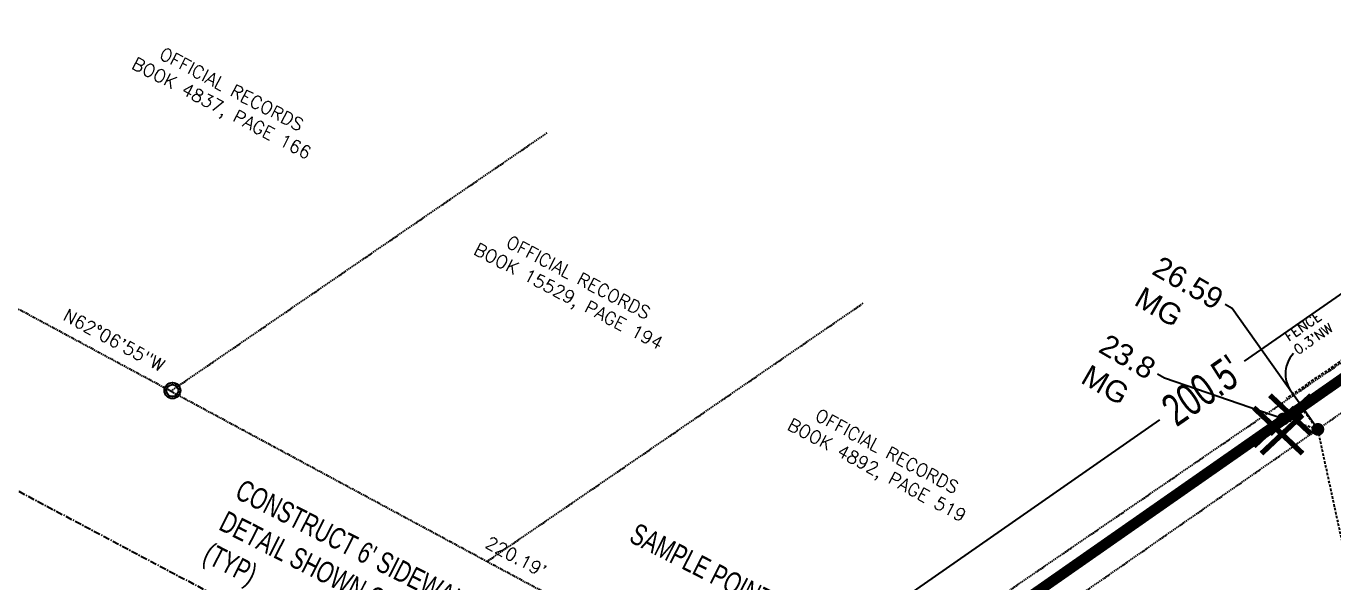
# Model space of a CAD drawing. Header units: feet. Extents: x 432364 to 434141, y 2201175 to 2201923.
# Drawn here: x 432491.5 to 432737, y 2201570.9 to 2201675.2 of the extents above; entities that cross this region are included whole.
import ezdxf
from ezdxf import colors
from ezdxf.entities.mleader import LeaderData, LeaderLine
from ezdxf.math import Vec2, Vec3

# ---------------------------------------------------------------- set-up
doc = ezdxf.new("R2010")
doc.units = ezdxf.units.FT
doc.header["$MEASUREMENT"] = 0
for name, pattern in [('BASE - SURVEY$0$DASHED', [0.75, 0.5, -0.25]), ('CENTER', [2, 1.25, -0.25, 0.25, -0.25]), ('DASHED', [0.75, 0.5, -0.25]), ('DASHED2', [0.375, 0.25, -0.125])]:
    doc.linetypes.add(name, pattern=pattern)
for name, color, linetype in [('BASE - SURVEY$0$MONUMENTATION', 8, 'Continuous'), ('BASE - SURVEY$0$SAVED OBJECTS', 8, 'Continuous'), ('PR-DIVIDES-MAJOR', 3, 'DASHED'), ('PR-DIVIDES-MINOR', 3, 'DASHED'), ('PR-DIVIDES-PRE', 3, 'DASHED'), ('PR-GRADING-TXT', 131, 'Continuous'), ('PR-LOT', 2, 'Continuous'), ('PR-SITE-TEXT', 4, 'Continuous'), ('PR-SITE-TXT', 131, 'Continuous'), ('PR-WATER-TXT', 4, 'Continuous'), ('SETBACK LINE', 6, 'DASHED2'), ('V-ROAD-CNTR', 8, 'CENTER'), ('X-SURVEY', 7, 'Continuous'), ('X-TEXT', 4, 'Continuous')]:
    doc.layers.add(name, color=color, linetype=linetype)
doc.layers.add('PR-EC SILT FENCE', color=140, linetype='SF', lineweight=25)
doc.styles.add('ARIAL', font='arial.ttf')
doc.styles.add('AVA', font='arial.ttf', dxfattribs={"width": 0.7})
doc.styles.add('BASE - SURVEY$0$L100', font='simplex', dxfattribs={"height": 2})
doc.styles.add('BASE - SURVEY$0$L80', font='simplex', dxfattribs={"height": 1.6})
doc.styles.add('BASE - SURVEY$0$ROMANS', font='ROMANS.SHX', dxfattribs={"height": 0.0667})
doc.linetypes.add('SF', pattern='A,0.34,-0.06,[2,LTYPE,S=1,R=0,X=0,Y=0],-0.06', length=0.46)
doc.dimstyles.new('AVA', dxfattribs={"dimtxt": 0.1, "dimasz": 0.1, "dimexe": 0.1, "dimexo": 0.1, "dimgap": 0.05, "dimtad": 0, "dimrnd": 0.5, "dimzin": 12, "dimdsep": 46, "dimtxsty": 'AVA', "dimcen": 0, "dimadec": 0, "dimazin": 0, "dimtfac": 1, "dimtofl": 0, "dimtmove": 0, "dimatfit": 3, "dimfxl": 1, "dimtolj": 1, "dimtzin": 0, "dimarcsym": 1})

# ---------------------------------------------------------------- blocks, each defined once
blk = doc.blocks.new('BASE - SURVEY$0$A$C523B294B')
at = {"layer": 'BASE - SURVEY$0$MONUMENTATION'}
for radius in [1, 0.75]:
    blk.add_circle((0, 0), radius, dxfattribs=at)
blk = doc.blocks.new('BASE - SURVEY')
at = {"layer": 'BASE - SURVEY$0$SAVED OBJECTS', "linetype": 'BASE - SURVEY$0$DASHED'}
blk.add_line((433145.07, 2201891.66), (432728.22, 2201605.31), dxfattribs=at)
at = {"layer": 'BASE - SURVEY$0$SAVED OBJECTS', "linetype": 'BASE - SURVEY$0$DASHED', "ltscale": 0.5}
for p, q in [((432518.63, 2201606.69), (432589.37, 2201655.2)), ((432518.63, 2201606.69), (432443.61, 2201647.06)), ((432578.05, 2201574.7), (432648.78, 2201623.21)), ((432578.05, 2201574.7), (432518.61, 2201606.68)), ((432637.49, 2201542.71), (432578.05, 2201574.7))]:
    blk.add_line(p, q, dxfattribs=at)
blk.add_lwpolyline([(433061.98, 2201314.26), (432637.49, 2201542.71), (433022.59, 2201806.81), (433145.63, 2201891.2), (433447.73, 2201525.99), (433251.69, 2201412.69)], dxfattribs=at)
at = {"layer": 'BASE - SURVEY$0$SAVED OBJECTS', "ltscale": 0.5}
blk.add_arc((432733.72, 2201609.96), 5.63, 137.3348, 222.9079, dxfattribs=at)
at = {"layer": 'BASE - SURVEY$0$SAVED OBJECTS', "ltscale": 0.5, "xscale": 1.5, "yscale": 1.5, "zscale": 1.5, "rotation": 359.5969001780948}
blk.add_blockref('BASE - SURVEY$0$A$C523B294B', (432518.94, 2201606.81), dxfattribs=at)
at = {"layer": 'BASE - SURVEY$0$SAVED OBJECTS', "linetype": 'Continuous', "lineweight": -3, "char_height": 2.4, "attachment_point": 2}
for s, insert, width, rotation, style in [('OFFICIAL RECORDS\\PBOOK 4837, PAGE 166', (432530.61, 2201664.45), 53.6892, 332.4554, 'BASE - SURVEY$0$L80'), ('OFFICIAL RECORDS\\PBOOK 15529, PAGE 194', (432595.78, 2201629.11), 53.6892, 332.5308, 'BASE - SURVEY$0$L80'), ('N62°06\'55"W                                          220.19\'', (432544.41, 2201598), 186.091, 331.7122, 'BASE - SURVEY$0$L100'), ('OFFICIAL RECORDS\\PBOOK 4892, PAGE 519', (432653.79, 2201596.47), 53.6892, 331.8936, 'BASE - SURVEY$0$L80')]:
    blk.add_mtext(s, dxfattribs=dict(at, insert=insert, width=width, rotation=rotation, style=style))
at = {"layer": 'BASE - SURVEY$0$SAVED OBJECTS', "ltscale": 0.5, "insert": (432727.71, 2201617.46), "char_height": 1.805, "width": 10.4304, "attachment_point": 1, "rotation": 34.6017, "style": 'BASE - SURVEY$0$ROMANS'}
blk.add_mtext("FENCE\\P0.3'NW", dxfattribs=at)
blk = doc.blocks.new('_Dot')
at = {"color": 0, "linetype": 'ByBlock', "lineweight": -2}
blk.add_line((-0.5, 0), (-1, 0), dxfattribs=at)
at = {"color": 0, "linetype": 'ByBlock', "const_width": 0.5}
blk.add_lwpolyline([(-0.25, 0, 1), (0.25, 0, 1)], format="xyb", close=True, dxfattribs=at)
blk = doc.blocks.new('*D149')
at = {"layer": 'Defpoints', "color": 0, "transparency": 16777216}
for p in [(432794.27, 2201663.75), (432801.91, 2201652.77), (432637.47, 2201538.37, 23.9)]:
    blk.add_point(p, dxfattribs=at)
at = {"layer": 'PR-SITE-TXT', "color": 0, "lineweight": -2, "transparency": 16777216}
for p, q in [((432799.63, 2201656.05), (432791.99, 2201667.03)), ((432790.99, 2201661.47), (432720.36, 2201612.33)), ((432633.11, 2201551.64), (432704.47, 2201601.28)), ((432635.19, 2201541.65), (432627.55, 2201552.63))]:
    blk.add_line(p, q, dxfattribs=at)
at = {"layer": 'PR-SITE-TXT', "color": 0, "transparency": 16777216}
for points in [[(432790.61, 2201662.01), (432791.37, 2201660.92), (432794.27, 2201663.75)], [(432632.73, 2201552.18), (432633.5, 2201551.09), (432629.83, 2201549.35)]]:
    blk.add_solid(points, dxfattribs=at)
at = {"layer": 'PR-SITE-TXT', "color": 0, "transparency": 16777216, "insert": (432712.42, 2201606.81), "char_height": 6, "attachment_point": 5, "rotation": 34.8252, "style": 'AVA'}
blk.add_mtext("\\A1;200.5'", dxfattribs=at)

msp = doc.modelspace()

# ---------------------------------------------------------------- linework, layer by layer
at = {"layer": 'PR-DIVIDES-MINOR'}
msp.add_lwpolyline([(432730.921, 2201603.732), (432985.654, 2201780.687), (433308.325, 2201445.438), (433252.433, 2201412.479), (433244.207, 2201418.474), (433117.058, 2201344.215), (433108.753, 2201352.867), (433048.91, 2201369.84), (433000.506, 2201401.125), (432948.946, 2201430.213), (432897.41, 2201459.316), (432845.98, 2201488.495), (432792.62, 2201516.329), (432745.275, 2201548.35), (432734.185, 2201599.521), (432730.921, 2201603.732)], dxfattribs=at)
at = {"layer": 'PR-LOT'}
msp.add_line((432637.378, 2201538.216), (432771.175, 2201631.366), dxfattribs=at)
at = {"layer": 'SETBACK LINE'}
for p, q in [((432660.816, 2201548.441), (432798.68, 2201644.423)), ((432657.959, 2201552.545), (432764.057, 2201626.411))]:
    msp.add_line(p, q, dxfattribs=at)
at = {"layer": 'V-ROAD-CNTR'}
msp.add_line((432424.646, 2201622.496), (433051.572, 2201290.769), dxfattribs=at)

# ---------------------------------------------------------------- next in the draw order: leaders
at = {"layer": 'PR-GRADING-TXT'}
ml = msp.add_multileader_mtext('Standard', dxfattribs=at)
ml.set_content('23.8\\PMG', color=4, style='ARIAL')
ml.set_leader_properties(color=256, linetype='ByLayer', lineweight=-1)
ml.set_arrow_properties(name='DOT')
ml.build(insert=Vec2(0, 0))
ml.multileader.update_dxf_attribs({"dogleg_length": 0.05, "arrow_head_size": 2.4})
ctx = ml.context
ctx.base_point, ctx.arrow_head_size, ctx.landing_gap_size, ctx.plane_origin, ctx.plane_x_axis, ctx.plane_y_axis = Vec3(432692.405, 2201616.624, 26.377), 2.4, 1.5, Vec3(432592.432, 2201550.277, 26.377), Vec3(0.8660254, -0.5), Vec3(0.5, 0.8660254)
notes = []
notes.append((ctx, [(1, (1, 1, 0), (432705.366, 2201609.14, 26.377), (-0.8660254, 0.5), 1.5, [(0, [(432727.662, 2201601.459, 26.377)], 0, [])])]))
ctx.mtext.insert, ctx.mtext.text_direction, ctx.mtext.rotation, ctx.mtext.width = Vec3(432694.721, 2201617.635, 26.377), Vec3(0.8660254, -0.5), 5.7595865, 11.87517
ctx.mtext.has_bg_fill, ctx.mtext.bg_color, ctx.mtext.bg_scale_factor, ctx.mtext.bg_transparency, ctx.mtext.use_window_bg_color = 1, -1027028792, 1.5, 0, 1
for ctx, leaders in notes:
    for number, flags, end, landing, length, lines in leaders:
        leader = LeaderData()
        leader.index, (leader.has_last_leader_line, leader.has_dogleg_vector, leader.attachment_direction) = number, flags
        leader.last_leader_point, leader.dogleg_vector, leader.dogleg_length = Vec3(end), Vec3(landing), length
        for number, points, colour, breaks in lines:
            line = LeaderLine()
            line.index, line.vertices, line.color, line.breaks = number, Vec3.list(points), colors.encode_raw_color(colour), breaks
            leader.lines.append(line)
        ctx.leaders.append(leader)

# ---------------------------------------------------------------- next in the draw order: linework, layer by layer
at = {"layer": 'PR-DIVIDES-MAJOR', "const_width": 2}
msp.add_lwpolyline([(433244.207, 2201418.474), (433252.433, 2201412.479), (433447.351, 2201527.362), (433142.489, 2201890.73), (432637.471, 2201538.369), (433063.722, 2201312.621)], close=True, dxfattribs=at)
at = {"layer": 'PR-DIVIDES-MINOR'}
msp.add_lwpolyline([(433117.058, 2201344.215), (433108.753, 2201352.867), (433048.91, 2201369.84), (433000.506, 2201401.125), (432948.946, 2201430.213), (432897.41, 2201459.316), (432845.98, 2201488.495), (432792.62, 2201516.329), (432745.275, 2201548.35), (432734.185, 2201599.521), (432727.662, 2201601.459), (432637.471, 2201538.369), (433063.722, 2201312.621)], close=True, dxfattribs=at)
at = {"layer": 'PR-DIVIDES-PRE', "elevation": -4.805}
msp.add_lwpolyline([(433129.255, 2201351.373), (433063.722, 2201312.621), (432637.471, 2201538.369), (432914.663, 2201731.264), (432926.228, 2201710.761), (432951.434, 2201621.339), (432867, 2201564.879), (432891.484, 2201527.935), (433035.395, 2201494.608)], close=True, dxfattribs=at)

# ---------------------------------------------------------------- next in the draw order: dimensions: what is measured, and where the dimension line sits
at = {"layer": 'PR-SITE-TXT'}
dim = msp.add_linear_dim(base=(432794.274, 2201663.75), p1=(432637.471, 2201538.369, 23.9), p2=(432801.915, 2201652.767), angle=34.82522, dimstyle='AVA', override={"dimscale": 40, "dimtxt": 0.15, "dimpost": "'", "dimtix": 0, "dimtofl": 0, "dimtmove": 0, "dimatfit": 3}, dxfattribs=at)
dim.commit()
dim.dimension.update_dxf_attribs({"geometry": '*D149', "text_midpoint": (432712.419, 2201606.806), "dimtype": 161})

# ---------------------------------------------------------------- next in the draw order: leaders
at = {"layer": 'PR-GRADING-TXT'}
ml = msp.add_multileader_mtext('Standard', dxfattribs=at)
ml.set_content('26.59\\PMG', color=4, style='ARIAL')
ml.set_leader_properties(color=256, linetype='ByLayer', lineweight=-1)
ml.set_arrow_properties(name='DOT')
ml.build(insert=Vec2(0, 0))
ml.multileader.update_dxf_attribs({"dogleg_length": 0.05, "arrow_head_size": 2.4})
ctx = ml.context
ctx.base_point, ctx.arrow_head_size, ctx.landing_gap_size, ctx.plane_origin, ctx.plane_x_axis, ctx.plane_y_axis = Vec3(432702.437, 2201631.259, 26.377), 2.4, 1.5, Vec3(432598.955, 2201548.339, 26.377), Vec3(0.8660254, -0.5), Vec3(0.5, 0.8660254)
notes = []
notes.append((ctx, [(1, (1, 1, 0), (432718.09, 2201622.222, 26.377), (-0.8660254, 0.5), 1.5, [(0, [(432734.185, 2201599.521, 26.377)], 0, [])])]))
ctx.mtext.insert, ctx.mtext.text_direction, ctx.mtext.rotation, ctx.mtext.width = Vec3(432704.753, 2201632.27, 26.377), Vec3(0.8660254, -0.5), 5.7595865, 11.87517
ctx.mtext.has_bg_fill, ctx.mtext.bg_color, ctx.mtext.bg_scale_factor, ctx.mtext.bg_transparency, ctx.mtext.use_window_bg_color = 1, -1027028792, 1.5, 0, 1
for ctx, leaders in notes:
    for number, flags, end, landing, length, lines in leaders:
        leader = LeaderData()
        leader.index, (leader.has_last_leader_line, leader.has_dogleg_vector, leader.attachment_direction) = number, flags
        leader.last_leader_point, leader.dogleg_vector, leader.dogleg_length = Vec3(end), Vec3(landing), length
        for number, points, colour, breaks in lines:
            line = LeaderLine()
            line.index, line.vertices, line.color, line.breaks = number, Vec3.list(points), colors.encode_raw_color(colour), breaks
            leader.lines.append(line)
        ctx.leaders.append(leader)

# ---------------------------------------------------------------- next in the draw order: linework, layer by layer
at = {"layer": 'PR-DIVIDES-MINOR'}
msp.add_lwpolyline([(432727.662, 2201601.459), (432985.654, 2201780.687), (433308.325, 2201445.438), (433252.491, 2201412.514), (433244.207, 2201418.474), (433117.058, 2201344.215), (433108.899, 2201352.714), (433048.91, 2201369.84), (433000.506, 2201401.125), (432845.98, 2201488.495), (432792.62, 2201516.329), (432745.275, 2201548.35), (432734.185, 2201599.521), (432727.662, 2201601.459)], dxfattribs=at)
at = {"layer": 'PR-EC SILT FENCE'}
msp.add_lwpolyline([(433405.39, 2201502.635), (433395.212, 2201513.561), (433354.511, 2201493.08), (433310.702, 2201487.155), (433276.431, 2201540.385), (433239.323, 2201609.168), (433189.28, 2201687.681), (433162.115, 2201720.123), (433104.731, 2201745.821), (433077.432, 2201766.229), (433011.802, 2201753.494), (432979.569, 2201753.218), (432944.279, 2201722.76), (432913.53, 2201702.301), (432880.241, 2201708.045), (432637.471, 2201538.369), (433063.722, 2201312.621), (433244.207, 2201418.474), (433252.415, 2201412.492), (433405.39, 2201502.635)], dxfattribs=at)
at = {"layer": 'X-TEXT', "const_width": 1, "elevation": -4.805, "flags": 128}
for points in [[(432729.858, 2201603.604), (432722.134, 2201596.341)], [(432722.134, 2201603.604), (432729.858, 2201596.341)], [(432731.306, 2201602.242), (432723.583, 2201594.978)], [(432723.583, 2201602.242), (432731.306, 2201594.978)]]:
    msp.add_lwpolyline(points, dxfattribs=at)
at = {"layer": 'X-TEXT', "const_width": 1, "flags": 128}
for points in [[(432732.9, 2201605.918), (432725.177, 2201598.655)], [(432725.177, 2201605.918), (432732.9, 2201598.655)]]:
    msp.add_lwpolyline(points, dxfattribs=at)

# ---------------------------------------------------------------- next in the draw order: leaders
at = {"layer": 'PR-WATER-TXT'}
ml = msp.add_multileader_mtext('Standard', dxfattribs=at)
ml.set_content('SAMPLE POINT', color=4, style='AVA')
ml.set_leader_properties(color=256, linetype='ByLayer', lineweight=-1)
ml.set_arrow_properties(name='DOT')
ml.build(insert=Vec2(0, 0))
ml.multileader.update_dxf_attribs({"dogleg_length": 1.5, "arrow_head_size": 2.4})
ctx = ml.context
ctx.base_point, ctx.arrow_head_size, ctx.landing_gap_size, ctx.plane_origin, ctx.plane_x_axis, ctx.plane_y_axis = Vec3(432604.084, 2201580.962), 2.4, 1.5, Vec3(432605.88, 2201519.06), Vec3(0.8910065, -0.4539905), Vec3(0.4539905, 0.8910065)
notes = []
notes.append((ctx, [(0, (1, 1, 0), (432633.626, 2201565.91), (-0.8910065, 0.4539905), 1.5, [(0, [(432645.615, 2201532.392)], 0, [])])]))
ctx.mtext.insert, ctx.mtext.text_direction, ctx.mtext.rotation, ctx.mtext.width, ctx.mtext.flow_direction = Vec3(432606.344, 2201582.094), Vec3(0.8910065, -0.4539905), 5.8119464, 36.54777, 5
ctx.mtext.has_bg_fill, ctx.mtext.bg_color, ctx.mtext.bg_scale_factor, ctx.mtext.bg_transparency, ctx.mtext.use_window_bg_color = 1, -1027028792, 1.5, 0, 1
for ctx, leaders in notes:
    for number, flags, end, landing, length, lines in leaders:
        leader = LeaderData()
        leader.index, (leader.has_last_leader_line, leader.has_dogleg_vector, leader.attachment_direction) = number, flags
        leader.last_leader_point, leader.dogleg_vector, leader.dogleg_length = Vec3(end), Vec3(landing), length
        for number, points, colour, breaks in lines:
            line = LeaderLine()
            line.index, line.vertices, line.color, line.breaks = number, Vec3.list(points), colors.encode_raw_color(colour), breaks
            leader.lines.append(line)
        ctx.leaders.append(leader)

# ---------------------------------------------------------------- next in the draw order: leaders
at = {"layer": 'PR-SITE-TEXT'}
ml = msp.add_multileader_mtext('Standard', dxfattribs=at)
ml.set_content("CONSTRUCT 6' SIDEWALK PER DETAIL SHOWN ON SHEET 7. (TYP)", color=4, style='AVA')
ml.set_leader_properties(color=256, linetype='ByLayer', lineweight=-1)
ml.set_arrow_properties(name='DOT')
ml.build(insert=Vec2(0, 0))
ml.multileader.update_dxf_attribs({"dogleg_length": 1.5, "arrow_head_size": 2.4})
ctx = ml.context
ctx.base_point, ctx.arrow_head_size, ctx.landing_gap_size, ctx.plane_origin, ctx.plane_x_axis, ctx.plane_y_axis = Vec3(432529.744, 2201588.687), 2.4, 1.5, Vec3(432603.409, 2201513.858), Vec3(0.8910065, -0.4539905), Vec3(0.4539905, 0.8910065)
notes = []
notes.append((ctx, [(0, (1, 1, 0), (432586.101, 2201559.972), (-0.8910065, 0.4539905), 1.5, [(0, [(432634.315, 2201537.339)], 0, [])])]))
ctx.mtext.insert, ctx.mtext.text_direction, ctx.mtext.rotation, ctx.mtext.width, ctx.mtext.flow_direction = Vec3(432532.256, 2201590.312), Vec3(0.8910065, -0.4539905), 5.8119464, 61.28426, 5
ctx.mtext.has_bg_fill, ctx.mtext.bg_color, ctx.mtext.bg_scale_factor, ctx.mtext.bg_transparency, ctx.mtext.use_window_bg_color = 1, -1027028792, 1.5, 0, 1
for ctx, leaders in notes:
    for number, flags, end, landing, length, lines in leaders:
        leader = LeaderData()
        leader.index, (leader.has_last_leader_line, leader.has_dogleg_vector, leader.attachment_direction) = number, flags
        leader.last_leader_point, leader.dogleg_vector, leader.dogleg_length = Vec3(end), Vec3(landing), length
        for number, points, colour, breaks in lines:
            line = LeaderLine()
            line.index, line.vertices, line.color, line.breaks = number, Vec3.list(points), colors.encode_raw_color(colour), breaks
            leader.lines.append(line)
        ctx.leaders.append(leader)

# ---------------------------------------------------------------- next in the draw order: block references
at = {"layer": 'X-SURVEY'}
msp.add_blockref('BASE - SURVEY', (0, 0), dxfattribs=at)

doc.saveas('drawing.dxf')
